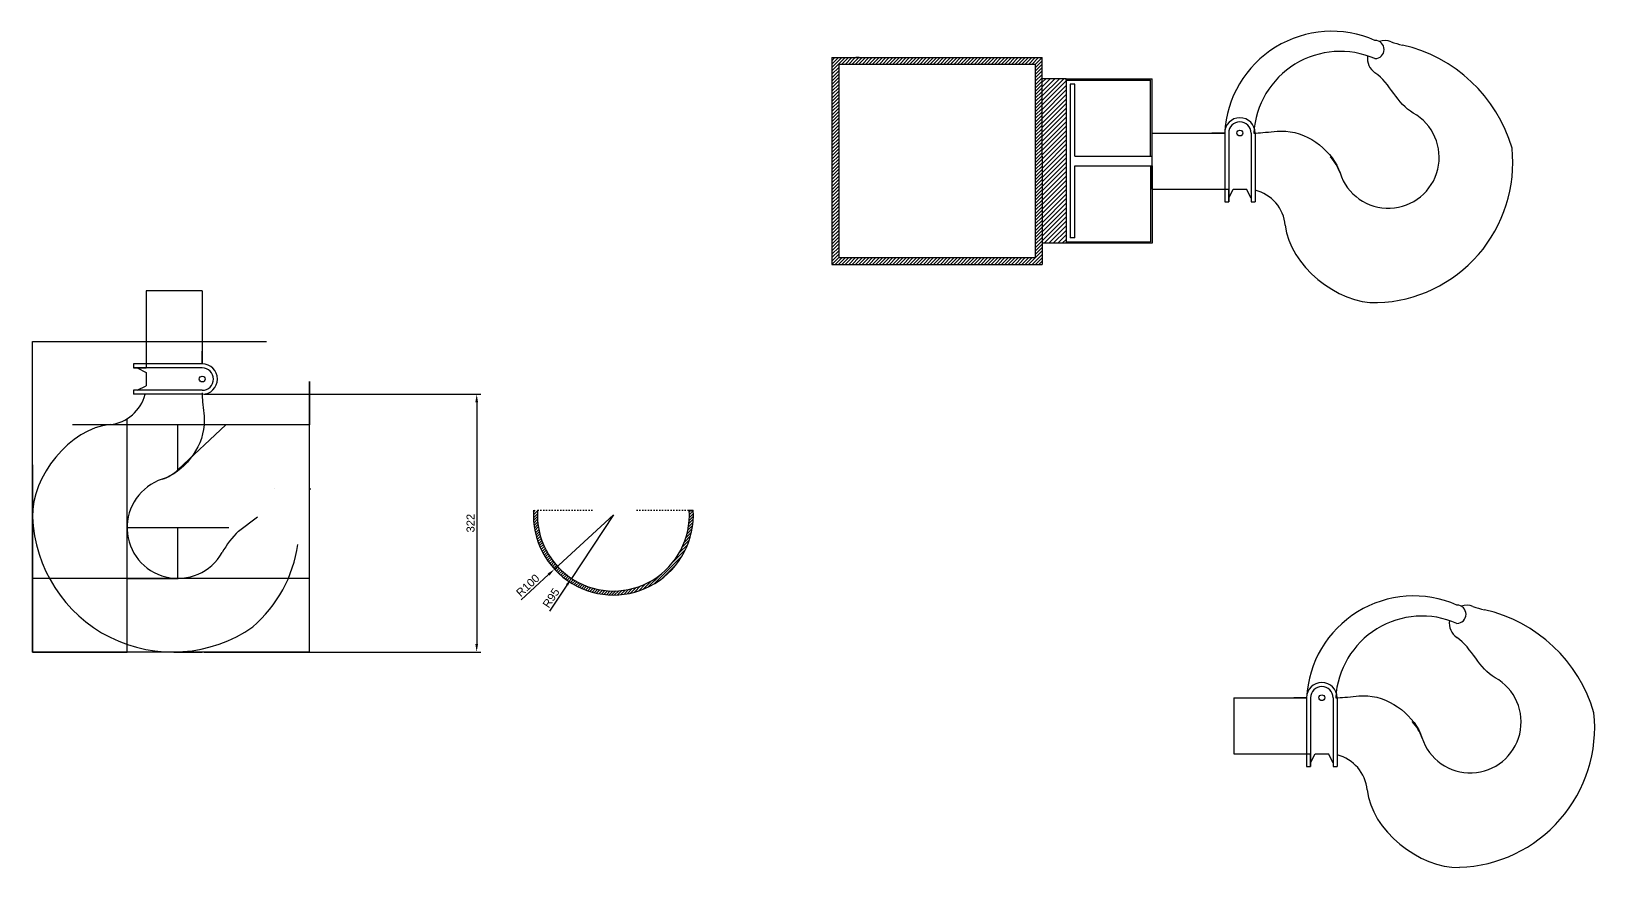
# Model space of a CAD drawing. Header units: millimetres. Extents: x 0 to 16552, y -884 to 8132.
# Drawn here: x 7130 to 9084, y -554 to 492 of the extents above; entities that cross this region are included whole.
import ezdxf

# ---------------------------------------------------------------- set-up
doc = ezdxf.new("R2010")
doc.units = ezdxf.units.MM
doc.layers.add('AM_8', color=1, linetype='Continuous', lineweight=25)
doc.styles.get("Standard").update_dxf_attribs({"font": 'arial.ttf'})
doc.dimstyles.new('ISO-25', dxfattribs={"dimscale": 4, "dimtxt": 2.5, "dimasz": 2.5, "dimexe": 1.25, "dimexo": 0.625, "dimtad": 1, "dimtxsty": 'Standard', "dimcen": 2.5, "dimadec": 0, "dimazin": 0, "dimtfac": 1, "dimtmove": 0, "dimatfit": 3, "dimfxl": 1, "dimarcsym": 0})
doc.dimstyles.new('ISO-25$0', dxfattribs={"dimscale": 4, "dimtxt": 2.5, "dimasz": 2.5, "dimexe": 1.25, "dimexo": 0.625, "dimtad": 1, "dimtxsty": 'Standard', "dimcen": 2.5, "dimadec": 0, "dimazin": 0, "dimtfac": 1, "dimtmove": 0, "dimatfit": 3, "dimfxl": 1, "dimarcsym": 0})
pattern_1 = [(45, (0, 0), (-2.8284271, 2.8284271), [])]

# ---------------------------------------------------------------- blocks, each defined once
blk = doc.blocks.new('*D55')
at = {"color": 0, "lineweight": -2, "transparency": 16777216}
for p, q in [((7857.3, -112.3), (7783.6, -180)), ((7741.9, -218.3), (7776.3, -186.7))]:
    blk.add_line(p, q, dxfattribs=at)
at = {"color": 0, "transparency": 16777216}
blk.add_solid([(7775.1, -185.5), (7777.4, -188), (7783.6, -180)], dxfattribs=at)
at = {"layer": 'Defpoints', "color": 0, "transparency": 16777216}
for p in [(7857.3, -112.3), (7783.6, -180)]:
    blk.add_point(p, dxfattribs=at)
at = {"color": 0, "transparency": 16777216, "insert": (7750.3, -200.3), "char_height": 10, "attachment_point": 5, "rotation": 42.5859}
blk.add_mtext('R100', dxfattribs=at)
blk = doc.blocks.new('*D56')
at = {"color": 0, "lineweight": -2, "transparency": 16777216}
for p, q in [((7857.3, -112.3), (7804.8, -191.5)), ((7777.7, -232.3), (7799.3, -199.8))]:
    blk.add_line(p, q, dxfattribs=at)
at = {"color": 0, "transparency": 16777216}
blk.add_solid([(7797.9, -198.9), (7800.6, -200.7), (7804.8, -191.5)], dxfattribs=at)
at = {"layer": 'Defpoints', "color": 0, "transparency": 16777216}
for p in [(7857.3, -112.3), (7804.8, -191.5)]:
    blk.add_point(p, dxfattribs=at)
at = {"color": 0, "transparency": 16777216, "insert": (7779.4, -216), "char_height": 10, "attachment_point": 5, "rotation": 56.4657}
blk.add_mtext('R95', dxfattribs=at)
blk = doc.blocks.new('*D59')
at = {"color": 0, "lineweight": -2, "transparency": 16777216}
for p, q in [((7345.9, 38.5), (7691.4, 38.5)), ((7686.4, 28.5), (7686.4, -273.5)), ((7345.9, -283.5), (7691.4, -283.5))]:
    blk.add_line(p, q, dxfattribs=at)
at = {"color": 0, "transparency": 16777216}
for points in [[(7684.7, 28.5), (7688.1, 28.5), (7686.4, 38.5)], [(7684.7, -273.5), (7688.1, -273.5), (7686.4, -283.5)]]:
    blk.add_solid(points, dxfattribs=at)
at = {"layer": 'Defpoints', "color": 0, "transparency": 16777216}
for p in [(7343.4, 38.5), (7343.4, -283.5), (7686.4, -283.5)]:
    blk.add_point(p, dxfattribs=at)
at = {"color": 0, "transparency": 16777216, "insert": (7678.8, -122.5), "char_height": 10, "attachment_point": 5, "rotation": 90}
blk.add_mtext('322', dxfattribs=at)

msp = doc.modelspace()

# ---------------------------------------------------------------- hatches: boundary and pattern name
at = {"layer": 'AM_8'}
h = msp.add_hatch(dxfattribs=at)
h.set_pattern_fill('_U', color=256, scale=3, angle=45, style=0, pattern_type=0)
h.set_pattern_definition([(45, (0, 0), (-2.1213203, 2.1213203), [])])
h.paths.add_polyline_path([(8138.818, 450.642), (8384.518, 450.642), (8384.518, 341.334), (8384.518, 335.942), (8384.518, 324.386), (8393.118, 324.386), (8393.118, 459.242), (8160.218, 459.242), (8130.218, 459.242), (8130.218, 200.642), (8393.118, 200.642), (8393.118, 227.112), (8393.118, 229.112), (8393.118, 324.386), (8384.518, 324.386), (8384.518, 323.942), (8384.518, 318.55), (8384.518, 209.242), (8138.818, 209.242)])
at = {"layer": 'AM_8', "true_color": 0x139b48}
h = msp.add_hatch(dxfattribs=at)
h.set_pattern_fill('_U', color=114, scale=4, angle=45, style=0, pattern_type=0)
h.set_pattern_definition(pattern_1)
h.paths.add_polyline_path([(8423.118, 324.394), (8423.118, 432.772), (8393.118, 432.772), (8393.118, 324.394)])
h = msp.add_hatch(dxfattribs=at)
h.set_pattern_fill('_U', color=114, scale=4, angle=45, style=0, pattern_type=0)
h.set_pattern_definition(pattern_1)
h.paths.add_polyline_path([(8393.118, 227.112), (8423.118, 227.112), (8423.118, 324.386), (8393.118, 324.386), (8393.118, 323.942), (8393.118, 229.112)])
at = {"layer": 'AM_8'}
h = msp.add_hatch(dxfattribs=at)
h.set_pattern_fill('_U', color=256, scale=2.5, angle=45, style=0, pattern_type=0)
h.set_pattern_definition([(45, (-856.4828, -442.2294), (-1.76776695, 1.76776695), [])])
edge = h.paths.add_edge_path()
edge.add_arc((7857.259, -112.287), 95, 176.378909, 363.621091)
edge.add_line((7952.07, -106.287), (7957.079, -106.287))
edge.add_arc((7857.259, -112.287), 100, -183.439813, 3.439813, ccw=False)
edge.add_line((7757.44, -106.287), (7762.449, -106.287))

# ---------------------------------------------------------------- linework, layer by layer
for p, q in [((8130.218, 459.242), (8393.118, 459.242)), ((8130.218, 459.242), (8130.218, 335.942)), ((8384.518, 450.642), (8138.818, 450.642)), ((8138.818, 450.642), (8138.818, 335.942)), ((8164.518, 459.242), (8160.218, 459.242)), ((8384.518, 450.642), (8384.518, 335.942)), ((8393.118, 335.942), (8393.118, 459.242)), ((8423.118, 432.772), (8393.118, 432.772)), ((8423.118, 432.772), (8423.118, 227.112)), ((8423.118, 430.772), (8423.118, 432.772)), ((8423.118, 432.772), (8530.598, 432.772)), ((8423.118, 432.772), (8423.118, 430.772)), ((8423.118, 430.772), (8528.598, 430.772)), ((8528.598, 335.942), (8528.598, 430.772)), ((8530.598, 335.942), (8530.598, 432.772)), ((8434.118, 425.772), (8428.118, 425.772)), ((8434.118, 425.772), (8428.118, 425.772)), ((8428.118, 425.772), (8428.118, 234.112)), ((8434.118, 407.942), (8434.118, 425.772)), ((8434.118, 420.772), (8434.118, 425.772)), ((8434.118, 335.942), (8434.118, 407.942)), ((8530.251, 364.908), (8530.251, 294.908)), ((8530.251, 364.908), (8621.232, 364.908)), ((8621.232, 364.908), (8605.232, 364.908)), ((8621.232, 364.908), (8621.232, 294.908)), ((8626.232, 364.908), (8626.232, 294.908)), ((8654.332, 364.908), (8654.332, 293.432)), ((8659.332, 364.908), (8659.332, 293.432)), ((8130.218, 335.942), (8130.218, 323.942)), ((8138.818, 335.942), (8138.818, 323.942)), ((8384.518, 335.942), (8384.518, 323.942)), ((8393.118, 335.942), (8393.118, 323.942)), ((8434.118, 335.942), (8530.598, 335.942)), ((8528.598, 335.942), (8530.598, 335.942)), ((8130.218, 323.942), (8130.218, 200.642)), ((8138.818, 323.942), (8138.818, 209.242)), ((8384.518, 323.942), (8384.518, 209.242)), ((8393.118, 323.942), (8393.118, 229.112)), ((8393.118, 323.942), (8393.118, 200.642)), ((8434.118, 323.942), (8530.598, 323.942)), ((8434.118, 234.112), (8434.118, 323.942)), ((8528.598, 323.942), (8528.598, 229.112)), ((8530.598, 323.942), (8530.598, 227.112)), ((8530.251, 294.908), (8621.232, 294.908)), ((8621.232, 294.908), (8621.232, 278.908)), ((8621.232, 294.908), (8626.232, 294.908)), ((8626.232, 294.908), (8626.232, 278.908)), ((8626.232, 283.595), (8632.006, 294.908)), ((8632.006, 294.908), (8648.558, 294.908)), ((8632.006, 294.908), (8640.282, 294.908)), ((8654.332, 283.595), (8648.558, 294.908)), ((8654.332, 293.432), (8654.332, 278.908)), ((8659.332, 293.432), (8659.332, 278.908)), ((8621.232, 278.908), (8621.232, 278.908)), ((8621.232, 278.908), (8626.232, 278.908)), ((8654.332, 278.908), (8659.332, 278.908)), ((8423.118, 227.112), (8393.118, 227.112)), ((8423.118, 229.112), (8528.598, 229.112)), ((8423.118, 229.112), (8423.118, 229.112)), ((8423.118, 229.112), (8423.118, 227.112)), ((8530.598, 227.112), (8423.118, 227.112)), ((8434.118, 234.112), (8428.118, 234.112)), ((8130.218, 200.642), (8393.118, 200.642)), ((8138.818, 209.242), (8384.518, 209.242)), ((7343.386, 167.551), (7273.386, 167.551)), ((7273.386, 167.551), (7273.386, 76.57)), ((7343.386, 167.551), (7343.386, 76.57)), ((7131.47, -283.53), (7131.47, 104.47)), ((7131.47, 104.47), (7423.789, 104.47)), ((7343.386, 76.57), (7343.386, 92.57)), ((7273.386, 76.57), (7257.386, 76.57)), ((7257.386, 76.57), (7257.386, 76.57)), ((7257.386, 76.57), (7257.386, 71.57)), ((7273.386, 71.57), (7257.386, 71.57)), ((7262.073, 71.57), (7273.386, 65.795)), ((7343.386, 76.57), (7273.386, 76.57)), ((7273.386, 76.57), (7273.386, 71.57)), ((7343.386, 71.57), (7273.386, 71.57)), ((7273.386, 65.795), (7273.386, 49.244)), ((7273.386, 65.795), (7273.386, 57.52)), ((7271.91, 43.47), (7257.386, 43.47)), ((7257.386, 43.47), (7257.386, 38.47)), ((7262.073, 43.47), (7273.386, 49.244)), ((7343.386, 43.47), (7271.91, 43.47)), ((7477.47, -283.53), (7477.47, 54.47)), ((7477.47, 54.47), (7477.47, 38.47)), ((7271.91, 38.47), (7257.386, 38.47)), ((7343.386, 38.47), (7271.91, 38.47)), ((7477.47, 38.47), (7477.47, 0.37)), ((7477.47, 0.37), (7181.47, 0.37)), ((7249.47, -283.53), (7249.47, 7.872)), ((7312.97, -55.897), (7312.97, 0.37)), ((7372.941, 0.37), (7313.523, -55.353)), ((7131.47, -49.63), (7131.47, -283.53)), ((7433.346, -79.58), (7433.429, -79.58)), ((7477.47, -79.58), (7479.088, -79.58)), ((7388.746, -132.515), (7412.466, -114.574)), ((7952.07, -106.287), (7957.079, -106.287)), ((7249.47, -191.53), (7249.47, -128.03)), ((7249.47, -128.03), (7351.565, -128.03)), ((7312.97, -191.53), (7312.97, -128.03)), ((7312.97, -128.03), (7376.47, -128.03)), ((7477.47, -191.53), (7131.47, -191.53)), ((7249.47, -191.53), (7312.97, -191.53)), ((7477.47, -283.53), (7477.47, -191.53)), ((7477.47, -283.53), (7131.47, -283.53)), ((7131.47, -283.53), (7249.47, -283.53)), ((7308.386, -283.53), (7343.386, -283.53)), ((8632.627, -340.621), (8632.627, -410.621)), ((8632.627, -340.621), (8723.608, -340.621)), ((8723.608, -340.621), (8707.608, -340.621)), ((8723.608, -340.621), (8723.608, -410.621)), ((8728.608, -340.621), (8728.608, -410.621)), ((8756.708, -340.621), (8756.708, -412.097)), ((8761.708, -340.621), (8761.708, -412.097)), ((8632.627, -410.621), (8723.608, -410.621)), ((8723.608, -410.621), (8723.608, -426.621)), ((8723.608, -410.621), (8728.608, -410.621)), ((8723.608, -426.621), (8723.608, -426.621)), ((8723.608, -426.621), (8728.608, -426.621)), ((8728.608, -410.621), (8728.608, -426.621)), ((8728.608, -421.934), (8734.382, -410.621)), ((8734.382, -410.621), (8750.934, -410.621)), ((8734.382, -410.621), (8742.658, -410.621)), ((8756.708, -421.934), (8750.934, -410.621)), ((8756.708, -412.097), (8756.708, -426.621)), ((8756.708, -426.621), (8761.708, -426.621)), ((8761.708, -412.097), (8761.708, -426.621))]:
    msp.add_line(p, q)
for points in [[(8626.232, 278.908), (8626.232, 294.908)], [(7257.386, 71.57), (7273.386, 71.57)], [(8728.608, -426.621), (8728.608, -410.621)]]:
    msp.add_lwpolyline(points)
for centre, radius in [((8640.282, 364.908), 3.655), ((7343.386, 57.52), 3.655), ((7131.47, -283.53), 8.411511692697602e-13), ((8742.658, -340.621), 3.655)]:
    msp.add_circle(centre, radius)
for centre, radius, start, end in [((8755.012, 358.082), 133.954, 66.195826, 177.079282), ((8809.077, 469.234), 11.407, 270, 90), ((8821.63, 458.297), 22.066, 69.920474, 108.571821), ((8869.718, 589.849), 118, 249.920474, 257.15887), ((8802.219, 293.735), 185.71, 16.367516, 77.15887), ((8765.685, 358.721), 108.188, 66.354301, 176.721917), ((8821.63, 458.297), 22.066, 171.925428, 235.328859), ((8640.282, 364.908), 19.05, 0, 180), ((8640.282, 364.908), 14.05, 0, 180), ((8825.832, 334.493), 63.5, 197.856645, 60.680915), ((8825.832, 334.493), 63.5, 197.856645, 60.680915), ((8657.674, 482.908), 118, 270, 275.456554), ((8717.799, 299.689), 50, 17.856645, 45), ((8806.28, 327.95), 175.062, 271.980915, 5.94021), ((8647.273, 244.908), 50, 5.56045, 76.04388), ((7343.386, 57.52), 19.05, 270, 90), ((7343.386, 57.52), 14.05, 270, 90), ((7461.386, 40.128), 118, 180, 185.456554), ((7223.386, 50.528), 50, 275.56045, 346.04388), ((7278.167, -19.998), 50, 287.856645, 315), ((7312.97, -128.03), 63.5, 107.856645, 330.680915), ((7312.97, -128.03), 63.5, 107.856645, 330.680915), ((7306.428, -108.479), 175.062, 181.980915, 304.889203), ((7857.259, -112.287), 100, 176.560187, 3.439813), ((7857.259, -112.287), 95, 176.378909, 3.621091), ((7471.221, -216.906), 118, 134.342305, 150.680915), ((7298.494, -126.239), 165.872, 310.655852, 352.036293), ((8857.388, -347.447), 133.954, 66.195826, 177.079282), ((8911.453, -236.296), 11.407, 270, 90), ((8924.006, -247.233), 22.066, 69.920474, 108.571821), ((8972.094, -115.68), 118, 249.920474, 257.15887), ((8904.595, -411.794), 185.71, 16.367516, 77.15887), ((8868.061, -346.808), 108.188, 66.354301, 176.721917), ((8924.006, -247.233), 22.066, 171.925428, 235.328859), ((8742.658, -340.621), 19.05, 0, 180), ((8742.658, -340.621), 14.05, 0, 180), ((8928.208, -371.037), 63.5, 197.856645, 60.680915), ((8928.208, -371.037), 63.5, 197.856645, 60.680915), ((8760.05, -222.621), 118, 270, 275.456554), ((8820.175, -405.84), 50, 17.856645, 45), ((8908.656, -377.579), 175.062, 271.980915, 5.94021), ((8749.649, -460.621), 50, 5.56045, 76.04388)]:
    msp.add_arc(centre, radius, start, end)
for points in [[(8856.926, 389.859), (8836.751, 401.189), (8828.107, 426.986), (8809.077, 440.149)], [(8697.037, 249.753), (8701.899, 199.817), (8762.189, 151.258), (8812.332, 152.993)], [(7228.23, 0.764), (7178.294, -4.098), (7129.736, -64.388), (7131.47, -114.53)], [(8959.302, -315.671), (8939.127, -304.34), (8930.483, -278.543), (8911.453, -265.381)], [(8799.413, -455.777), (8804.275, -505.713), (8864.565, -554.271), (8914.708, -552.537)]]:
    msp.add_open_spline(points, degree=3)
for points in [[(8668.894, 365.443), (8678.126, 366.324), (8718.407, 372.892), (8757.043, 340.932), (8765.391, 315.021)], [(7343.92, 28.907), (7344.802, 19.675), (7351.37, -20.606), (7319.41, -59.242), (7293.499, -67.589)], [(8771.27, -340.087), (8780.502, -339.205), (8820.783, -332.637), (8859.419, -364.597), (8867.767, -390.508)]]:
    msp.add_open_spline(points, degree=3, knots=[9.29149122, 9.29149122, 9.29149122, 9.29149122, 35.53840464, 117.20577661, 117.20577661, 117.20577661, 117.20577661])

# ---------------------------------------------------------------- dimensions: what is measured, and where the dimension line sits
dim = msp.add_linear_dim(base=(7686.397, -283.53), p1=(7343.386, 38.47), p2=(7343.386, -283.53), angle=90, dimstyle='ISO-25$0', override={"dimdec": 1})
dim.commit()
dim.dimension.update_dxf_attribs({"geometry": '*D59', "text_midpoint": (7678.788, -122.53)})
for mpoint, picture, middle in [((7783.633, -179.957), '*D55', (7750.276, -200.285)), ((7804.778, -191.475), '*D56', (7779.388, -216.019))]:
    dim = msp.add_radius_dim(center=(7857.259, -112.287), mpoint=mpoint, dimstyle='ISO-25')
    dim.commit()
    dim.dimension.update_dxf_attribs({"geometry": picture, "text_midpoint": middle})

doc.saveas('drawing.dxf')
